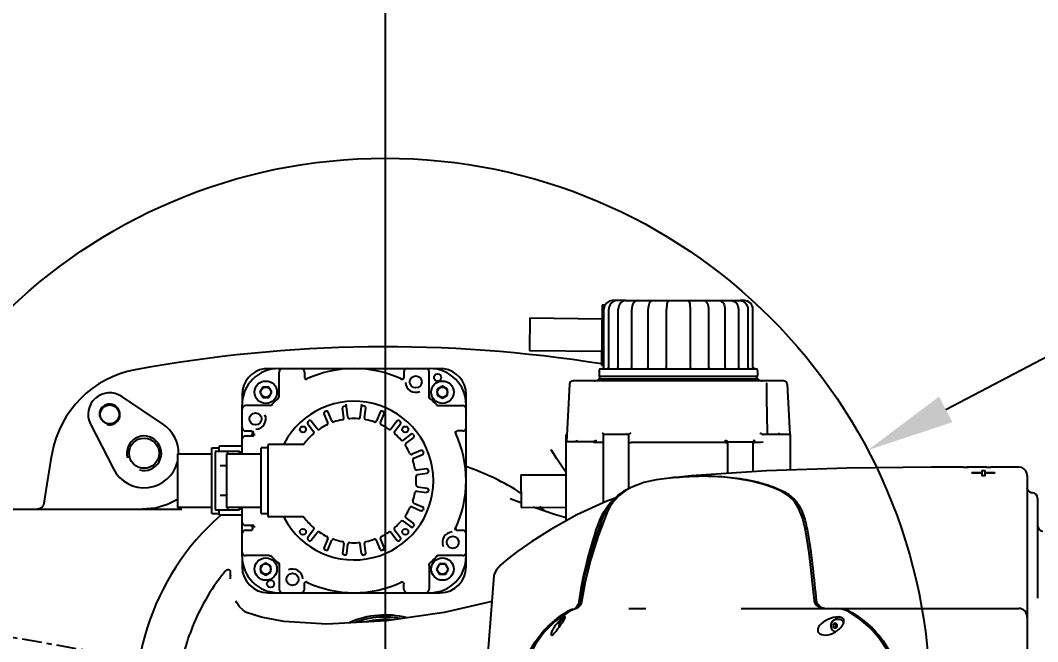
# Model space of a CAD drawing. Header units: millimetres. Extents: x 5828 to 7155, y 123 to 421.
# Drawn here: x 6889.45 to 6909.12, y 204.51 to 216.52 of the extents above; entities that cross this region are included whole.
import ezdxf
from ezdxf import colors
from ezdxf.entities.mleader import LeaderData, LeaderLine
from ezdxf.math import Vec2, Vec3

# ---------------------------------------------------------------- set-up
doc = ezdxf.new("R2010")
doc.units = ezdxf.units.MM
doc.linetypes.add('CENTER', pattern=[0.6, 0.375, -0.075, 0.075, -0.075])
for name, color, linetype in [('中心线', 7, 'Continuous'), ('外形图', 7, 'Continuous'), ('多重引线', 7, 'Continuous'), ('尺寸标注', 7, 'Continuous'), ('运动范围', 7, 'Continuous')]:
    doc.layers.add(name, color=color, linetype=linetype)
doc.styles.add('微软雅黑', font='msyh.ttc', dxfattribs={"height": 2})
doc.dimstyles.new('尺寸标注_1_30比例', dxfattribs={"dimtxt": 2.1, "dimasz": 1.7, "dimexe": 0.5, "dimexo": 0.4, "dimgap": 0.5, "dimtad": 1, "dimdec": 1, "dimlfac": 30, "dimdsep": 46, "dimtxsty": '微软雅黑', "dimcen": 0.09, "dimadec": 0, "dimazin": 0, "dimtp": 0.01, "dimtm": 0.01, "dimtfac": 1, "dimtdec": 1, "dimtofl": 0, "dimtmove": 0, "dimatfit": 3, "dimfxl": 1, "dimtolj": 1, "dimarcsym": 0})

# ---------------------------------------------------------------- blocks, each defined once
blk = doc.blocks.new('*D1105')
at = {"layer": 'Defpoints', "color": 0}
for p in [(6882.138, 236.812), (6827.413, 215.53), (6896.579, 203.334), (6896.579, 203.334), (6955.912, 203.334)]:
    blk.add_point(p, dxfattribs=at)
at = {"layer": '尺寸标注', "color": 0, "lineweight": -2}
blk.add_arc((6896.579, 203.334), 36.459, 2.6718, 167.3282, dxfattribs=at)
at = {"layer": '尺寸标注', "color": 0}
for points in [[(6860.73, 211.388), (6861.285, 211.277), (6860.673, 209.666)], [(6932.716, 205.027), (6933.282, 205.041), (6933.038, 203.334)]]:
    blk.add_solid(points, dxfattribs=at)
at = {"layer": '尺寸标注', "color": 0, "insert": (6904.297, 240.594), "char_height": 2, "attachment_point": 5, "rotation": 348.2969, "style": '微软雅黑'}
blk.add_mtext('\\A1;{\\H1.05x;+\\A1;170%%d}', dxfattribs=at)

msp = doc.modelspace()

# ---------------------------------------------------------------- linework, layer by layer
at = {"linetype": 'CENTER'}
msp.add_line((6896.507, 203.322), (6827.3407, 215.5179), dxfattribs=at)
msp.add_circle((6896.507, 203.322), 10.5366)
at = {"layer": '中心线', "linetype": 'CENTER', "ltscale": 50}
msp.add_line((6896.507, 203.322), (6896.507, 249.9507), dxfattribs=at)
at = {"layer": '外形图', "linetype": 'Continuous'}
for p, q in [((6900.7024, 211.0228), (6900.6886, 209.8563)), ((6900.7024, 211.0228), (6900.7571, 211.0222)), ((6900.9794, 211.1053), (6900.9003, 211.1053)), ((6901.15, 211.1053), (6900.9849, 211.1053)), ((6901.1505, 211.1053), (6903.3625, 211.1053)), ((6903.4515, 211.1053), (6903.368, 211.1053)), ((6899.2993, 210.7695), (6899.2919, 210.1429)), ((6899.2993, 210.7695), (6900.6992, 210.7529)), ((6900.7347, 209.822), (6900.7347, 210.9387)), ((6900.8284, 209.822), (6900.8284, 210.9387)), ((6901.0114, 209.822), (6901.0114, 210.9387)), ((6901.2714, 209.822), (6901.2714, 210.9387)), ((6901.5905, 209.822), (6901.5905, 210.9387)), ((6901.9472, 209.822), (6901.9472, 210.9387)), ((6902.4002, 210.9387), (6902.4002, 209.822)), ((6902.7569, 210.9387), (6902.7569, 209.822)), ((6903.0761, 210.9387), (6903.0761, 209.822)), ((6903.336, 210.9387), (6903.336, 209.822)), ((6903.5191, 210.9387), (6903.5191, 209.822)), ((6903.6167, 209.822), (6903.6167, 210.9387)), ((6899.2919, 210.1429), (6900.6918, 210.1262)), ((6894.3815, 209.7869), (6894.1627, 209.7869)), ((6894.4356, 209.7922), (6897.3689, 209.7922)), ((6897.6417, 209.7869), (6897.4229, 209.7869)), ((6900.6737, 209.7887), (6903.6737, 209.7887)), ((6900.6886, 209.8563), (6900.7347, 209.8557)), ((6894.4522, 209.264), (6894.4522, 209.7255)), ((6894.9422, 209.7255), (6894.9422, 209.6201)), ((6894.9896, 209.588), (6894.9896, 209.5906)), ((6896.8622, 209.7255), (6896.8622, 209.612)), ((6897.3522, 209.2539), (6897.3522, 209.7255)), ((6900.6404, 209.7553), (6900.6404, 209.6553)), ((6903.6998, 209.5887), (6900.6476, 209.5887)), ((6900.657, 209.5887), (6900.657, 209.6387)), ((6903.6904, 209.6387), (6900.657, 209.6387)), ((6903.6904, 209.5887), (6903.6904, 209.6387)), ((6903.707, 209.7553), (6903.707, 209.6553)), ((6894.1356, 209.4344), (6894.0779, 209.3344)), ((6894.2511, 209.4344), (6894.1356, 209.4344)), ((6894.3089, 209.3344), (6894.2511, 209.4344)), ((6897.6111, 209.4498), (6897.5111, 209.3921)), ((6897.5111, 209.3921), (6897.5111, 209.2766)), ((6897.7111, 209.3921), (6897.6111, 209.4498)), ((6897.7111, 209.2766), (6897.7111, 209.3921)), ((6900.0661, 209.4921), (6900.0077, 208.3786)), ((6904.2147, 209.5553), (6900.1327, 209.5553)), ((6903.8819, 209.5183), (6903.8818, 209.5188)), ((6903.8818, 209.5188), (6903.8818, 209.5185)), ((6903.882, 209.5168), (6903.8819, 209.5183)), ((6903.8836, 209.4907), (6903.8834, 209.4984)), ((6904.2813, 209.4921), (6904.3324, 208.5182)), ((6892.2126, 208.7084), (6891.4064, 209.251)), ((6893.7356, 209.2922), (6893.7356, 209.0922)), ((6894.0779, 209.3344), (6894.1356, 209.2344)), ((6894.1356, 209.2344), (6894.2511, 209.2344)), ((6894.2511, 209.2344), (6894.3089, 209.3344)), ((6894.4308, 209.2127), (6894.4308, 209.2159)), ((6897.5111, 209.2766), (6897.6111, 209.2189)), ((6897.6111, 209.2189), (6897.7111, 209.2766)), ((6898.0689, 209.0922), (6898.0689, 209.2922)), ((6893.7356, 208.1422), (6893.7356, 209.0922)), ((6894.2738, 209.0755), (6893.8022, 209.0755)), ((6895.7002, 208.8406), (6895.676, 209.0246)), ((6895.7047, 209.062), (6895.7543, 209.0686)), ((6895.7829, 208.8515), (6895.7499, 209.1016)), ((6896.0216, 208.8515), (6896.0545, 209.1016)), ((6896.0998, 209.062), (6896.0502, 209.0686)), ((6896.1042, 208.8406), (6896.1284, 209.0246)), ((6897.4894, 209.0969), (6897.4926, 209.0969)), ((6897.5407, 209.0755), (6898.0022, 209.0755)), ((6898.0689, 206.1589), (6898.0689, 209.0922)), ((6895.0129, 208.7708), (6895.0261, 208.781)), ((6895.3926, 208.7469), (6895.3216, 208.9184)), ((6895.3396, 208.962), (6895.355, 208.9683)), ((6895.4696, 208.7788), (6895.3986, 208.9503)), ((6896.4059, 208.9503), (6896.3348, 208.7788)), ((6896.4118, 208.7469), (6896.4829, 208.9184)), ((6896.4494, 208.9683), (6896.4648, 208.962)), ((6896.7783, 208.781), (6896.7915, 208.7708)), ((6890.8031, 208.7148), (6891.2475, 207.8505)), ((6893.8022, 208.5855), (6893.9157, 208.5855)), ((6895.0068, 208.7241), (6895.1198, 208.5768)), ((6895.1859, 208.6275), (6895.0729, 208.7748)), ((6896.7316, 208.7748), (6896.6186, 208.6275)), ((6896.6847, 208.5768), (6896.7977, 208.7241)), ((6898.0022, 208.5855), (6897.8968, 208.5855)), ((6893.8022, 208.4922), (6893.9594, 208.4922)), ((6893.9896, 208.5116), (6893.9251, 208.5119)), ((6897.0008, 208.521), (6896.8535, 208.408)), ((6896.9042, 208.3419), (6897.0515, 208.4549)), ((6897.0475, 208.5148), (6897.0577, 208.5016)), ((6897.8673, 208.5382), (6897.8647, 208.5382)), ((6900.007, 206.849), (6900.007, 208.5187)), ((6900.0151, 208.5187), (6900.007, 208.5187)), ((6900.2098, 208.3859), (6900.2104, 208.3965)), ((6900.2104, 208.3965), (6900.2112, 208.4102)), ((6900.5833, 208.3653), (6900.5865, 208.4102)), ((6900.7237, 207.2002), (6900.7237, 208.5187)), ((6901.2177, 208.5187), (6900.7237, 208.5187)), ((6901.1772, 208.5243), (6901.1712, 208.5204)), ((6901.1791, 208.5269), (6901.1772, 208.5243)), ((6901.1791, 208.5269), (6901.179, 208.5268)), ((6901.2137, 207.4721), (6901.2137, 208.5187)), ((6903.0863, 208.3653), (6903.0863, 208.4102)), ((6903.6451, 208.3653), (6903.6451, 208.4102)), ((6904.3404, 208.5187), (6903.8153, 208.5187)), ((6903.9006, 208.5392), (6903.8999, 208.5493)), ((6904.3404, 207.83), (6904.3404, 208.5187)), ((6893.1522, 206.9922), (6893.1522, 208.2589)), ((6893.1522, 208.2589), (6893.2856, 208.2589)), ((6893.2356, 208.1922), (6893.6689, 208.1922)), ((6893.2856, 208.2755), (6893.2856, 208.1922)), ((6893.7356, 208.2922), (6893.3022, 208.2922)), ((6894.1022, 206.9922), (6894.1022, 208.2589)), ((6894.2356, 208.2589), (6894.1022, 208.2589)), ((6894.2356, 208.3089), (6894.2356, 206.9422)), ((6894.9106, 208.3255), (6894.2522, 208.3255)), ((6897.1951, 208.2062), (6897.0236, 208.1351)), ((6899.7148, 208.2162), (6899.7136, 208.2181)), ((6900.5224, 208.3787), (6900.007, 208.3787)), ((6900.5344, 208.3671), (6900.5833, 208.3653)), ((6900.7023, 208.3653), (6900.5833, 208.3653)), ((6903.0863, 208.3653), (6901.2611, 208.3653)), ((6903.1297, 208.3787), (6903.6237, 208.3787)), ((6903.1337, 207.7646), (6903.1337, 208.3787)), ((6903.6237, 207.7977), (6903.6237, 208.3787)), ((6903.6263, 208.3664), (6903.6336, 208.3658)), ((6903.6336, 208.3658), (6903.6451, 208.3653)), ((6903.7641, 208.3653), (6903.6451, 208.3653)), ((6903.8131, 208.3671), (6903.7641, 208.3653)), ((6892.4856, 208.1422), (6892.4856, 207.1089)), ((6892.4856, 208.1422), (6893.1522, 208.1422)), ((6893.2189, 207.0755), (6893.2189, 208.1755)), ((6893.4356, 208.1422), (6893.4356, 207.1089)), ((6893.4356, 208.1422), (6894.1022, 208.1422)), ((6893.4522, 208.1755), (6893.4522, 208.1422)), ((6893.6856, 208.1422), (6893.6856, 208.1755)), ((6893.7356, 208.1755), (6893.6856, 208.1755)), ((6897.0555, 208.0581), (6897.227, 208.1292)), ((6897.2387, 208.1881), (6897.245, 208.1727)), ((6893.4356, 207.9089), (6893.3111, 207.9089)), ((6897.3013, 207.8517), (6897.1173, 207.8275)), ((6897.3387, 207.823), (6897.3409, 207.8065)), ((6907.6822, 207.8876), (6907.6822, 207.8787)), ((6907.7407, 207.8789), (6907.6822, 207.8787)), ((6907.7563, 207.8858), (6907.7563, 207.8789)), ((6907.8493, 207.8863), (6907.8461, 207.8861)), ((6908.1306, 207.8884), (6907.934, 207.8881)), ((6908.0409, 207.8229), (6908.1072, 207.823)), ((6908.0409, 207.8229), (6908.0409, 207.7175)), ((6908.1072, 207.7176), (6908.1072, 207.823)), ((6908.1306, 207.8884), (6908.1306, 207.88)), ((6908.2202, 207.88), (6908.1306, 207.88)), ((6908.757, 207.8886), (6908.2202, 207.8885)), ((6908.2202, 207.88), (6908.2202, 207.8884)), ((6897.1282, 207.7449), (6897.3122, 207.7691)), ((6899.1271, 207.7359), (6900.007, 207.7405)), ((6899.1271, 207.7359), (6899.1304, 207.1092)), ((6901.7477, 207.6422), (6901.5043, 207.5918)), ((6902.1054, 207.6834), (6901.7471, 207.6421)), ((6901.7471, 207.6421), (6901.7477, 207.6422)), ((6902.1054, 207.6834), (6902.1049, 207.6834)), ((6902.2349, 207.6954), (6902.105, 207.6834)), ((6907.8499, 207.7844), (6908.0409, 207.7847)), ((6907.8499, 207.7844), (6907.8499, 207.7698)), ((6908.0409, 207.77), (6907.8499, 207.7698)), ((6908.1072, 207.7214), (6908.0409, 207.7214)), ((6908.1072, 207.7176), (6908.0409, 207.7175)), ((6908.1072, 207.7848), (6908.2982, 207.7849)), ((6908.2982, 207.7703), (6908.1072, 207.7701)), ((6908.2982, 207.7703), (6908.2982, 207.7849)), ((6908.9237, 207.7219), (6908.9237, 200.5156)), ((6897.1173, 207.4235), (6897.3013, 207.3993)), ((6897.1282, 207.5062), (6897.3122, 207.4819)), ((6897.3409, 207.4445), (6897.3387, 207.428)), ((6901.1475, 207.4279), (6901.0287, 207.3372)), ((6901.1476, 207.4279), (6901.1475, 207.4278)), ((6893.3111, 207.3422), (6893.4356, 207.3422)), ((6899.13, 207.1941), (6898.9229, 207.2766)), ((6898.9229, 207.2766), (6898.9234, 207.2764)), ((6909.1237, 207.2886), (6909.1237, 205.3517)), ((6888.6737, 207.072), (6892.5693, 207.072)), ((6893.1522, 207.1089), (6892.4856, 207.1089)), ((6893.2356, 207.0589), (6893.6689, 207.0589)), ((6893.2856, 207.0589), (6893.2856, 206.9755)), ((6894.1022, 207.1089), (6893.4356, 207.1089)), ((6893.4522, 207.1089), (6893.4522, 207.0755)), ((6893.6856, 207.0755), (6893.6856, 207.1089)), ((6893.7356, 207.0755), (6893.6856, 207.0755)), ((6893.7356, 206.1589), (6893.7356, 207.1089)), ((6897.0236, 207.1159), (6897.1951, 207.0449)), ((6897.0555, 207.1929), (6897.227, 207.1219)), ((6897.245, 207.0783), (6897.2387, 207.0629)), ((6899.1304, 207.1092), (6900.007, 207.1139)), ((6893.1522, 206.9922), (6893.2856, 206.9922)), ((6893.7356, 206.9589), (6893.3022, 206.9589)), ((6894.1022, 206.9922), (6894.2356, 206.9922)), ((6894.9106, 206.9255), (6894.2522, 206.9255)), ((6896.8535, 206.8431), (6897.0008, 206.7301)), ((6896.9042, 206.9092), (6897.0515, 206.7962)), ((6893.9594, 206.7589), (6893.8022, 206.7589)), ((6893.8022, 206.6655), (6893.9076, 206.6655)), ((6893.9251, 206.7392), (6893.9896, 206.7394)), ((6893.9371, 206.7129), (6893.9397, 206.7129)), ((6895.1198, 206.6742), (6895.0068, 206.527)), ((6895.0729, 206.4762), (6895.1859, 206.6235)), ((6896.6186, 206.6235), (6896.7316, 206.4762)), ((6896.6847, 206.6742), (6896.7977, 206.527)), ((6897.0577, 206.7494), (6897.0475, 206.7362)), ((6897.8887, 206.6655), (6898.0022, 206.6655)), ((6895.0261, 206.4701), (6895.0129, 206.4802)), ((6895.3926, 206.5041), (6895.3216, 206.3326)), ((6895.3986, 206.3007), (6895.4696, 206.4722)), ((6896.4059, 206.3007), (6896.3348, 206.4722)), ((6896.4829, 206.3326), (6896.4118, 206.5041)), ((6896.7915, 206.4802), (6896.7783, 206.4701)), ((6895.355, 206.2827), (6895.3396, 206.2891)), ((6895.7002, 206.4104), (6895.676, 206.2264)), ((6895.7586, 206.2155), (6895.7829, 206.3996)), ((6896.0458, 206.2155), (6896.0216, 206.3996)), ((6896.1284, 206.2264), (6896.1042, 206.4104)), ((6896.4648, 206.2891), (6896.4494, 206.2827)), ((6893.7356, 206.1589), (6893.7356, 205.9589)), ((6894.2638, 206.1755), (6893.8022, 206.1755)), ((6894.1934, 206.0322), (6894.0934, 205.9744)), ((6894.2934, 205.9744), (6894.1934, 206.0322)), ((6894.315, 206.1541), (6894.3118, 206.1541)), ((6895.7212, 206.1868), (6895.7047, 206.189)), ((6896.0998, 206.189), (6896.0832, 206.1868)), ((6897.3736, 206.0383), (6897.3736, 206.0351)), ((6898.0022, 206.1755), (6897.5306, 206.1755)), ((6898.0689, 205.9589), (6898.0689, 206.1589)), ((6894.0934, 205.9744), (6894.0934, 205.8589)), ((6894.0934, 205.8589), (6894.1934, 205.8012)), ((6894.1934, 205.8012), (6894.2934, 205.8589)), ((6894.2934, 205.8589), (6894.2934, 205.9744)), ((6894.4522, 205.9971), (6894.4522, 205.5255)), ((6897.3522, 205.9871), (6897.3522, 205.5255)), ((6897.5533, 206.0167), (6897.4956, 205.9167)), ((6897.4956, 205.9167), (6897.5533, 205.8167)), ((6897.6688, 206.0167), (6897.5533, 206.0167)), ((6897.7265, 205.9167), (6897.6688, 206.0167)), ((6897.6688, 205.8167), (6897.7265, 205.9167)), ((6894.9422, 205.5255), (6894.9422, 205.639)), ((6896.8149, 205.6604), (6896.8149, 205.663)), ((6896.8622, 205.5255), (6896.8622, 205.6309)), ((6897.5533, 205.8167), (6897.6688, 205.8167)), ((6894.2356, 205.4589), (6894.4356, 205.4589)), ((6894.4356, 205.4589), (6897.3689, 205.4589)), ((6897.3689, 205.4589), (6897.5689, 205.4589)), ((6900.2499, 205.2797), (6900.2475, 205.2658)), ((6900.2681, 205.2764), (6900.2687, 205.2804)), ((6893.8361, 205.0718), (6893.7582, 205.1187)), ((6893.7879, 205.0913), (6893.7884, 205.0911)), ((6900.0855, 205.1083), (6900.0592, 205.094)), ((6901.216, 205.1553), (6901.5461, 205.1553)), ((6903.3867, 205.1553), (6905.2258, 205.1553)), ((6905.2258, 205.1553), (6908.757, 205.1553)), ((6905.3106, 205.1483), (6905.2258, 205.1553)), ((6905.3998, 205.1246), (6905.3106, 205.1483)), ((6905.4649, 205.0941), (6905.3998, 205.1246)), ((6899.9649, 204.9387), (6899.9577, 204.9387)), ((6905.2072, 204.8797), (6905.1689, 204.8509)), ((6905.1689, 204.8509), (6905.1689, 204.7931)), ((6905.1689, 204.8509), (6905.2246, 204.8509)), ((6905.2455, 204.8509), (6905.2072, 204.8797)), ((6905.2929, 204.9387), (6905.2179, 204.9387)), ((6905.235, 204.8587), (6905.2246, 204.8509)), ((6905.2246, 204.8509), (6905.2246, 204.7931)), ((6905.2455, 204.7931), (6905.2455, 204.8509)), ((6905.1689, 204.7931), (6905.2072, 204.7642)), ((6905.1689, 204.7931), (6905.2246, 204.7931)), ((6905.2072, 204.7642), (6905.2455, 204.7931)), ((6905.2246, 204.7931), (6905.235, 204.7852))]:
    msp.add_line(p, q, dxfattribs=at)
for points in [[(6903.8834, 209.4984), (6903.8826, 209.5098), (6903.882, 209.5168)], [(6903.8999, 208.5493), (6903.8926, 208.8864), (6903.887, 209.2132), (6903.8836, 209.4907)], [(6903.9212, 208.5204), (6903.9104, 208.5253), (6903.9031, 208.5325), (6903.9006, 208.5392)], [(6900.007, 207.7806), (6899.9405, 207.8733), (6899.8219, 208.0499), (6899.7136, 208.2181)], [(6907.6822, 207.8877), (6907.0708, 207.8853), (6905.4308, 207.8656), (6903.8798, 207.815), (6902.4187, 207.7163), (6902.1397, 207.689)], [(6908.9237, 207.722), (6908.9162, 207.7715), (6908.8936, 207.8174), (6908.8584, 207.8543), (6908.8148, 207.8783), (6908.7688, 207.8882), (6908.757, 207.8886)], [(6904.805, 205.3077), (6904.7696, 205.641), (6904.735, 205.9511), (6904.701, 206.2279), (6904.6652, 206.477), (6904.6242, 206.7021), (6904.5731, 206.9049), (6904.5056, 207.081), (6904.4176, 207.2219), (6904.3061, 207.3305), (6904.1727, 207.4151), (6904.0115, 207.489), (6903.8105, 207.558), (6903.5807, 207.6162), (6903.3212, 207.6627), (6903.0204, 207.6961), (6902.6659, 207.711), (6902.2349, 207.6954)], [(6901.5043, 207.5918), (6901.2514, 207.4892), (6901.1475, 207.4278)], [(6909.0237, 207.3886), (6908.9992, 207.3917), (6908.9704, 207.4041), (6908.9459, 207.4259), (6908.9295, 207.4552), (6908.9237, 207.4886)], [(6892.4856, 207.2585), (6892.2951, 207.1631), (6892.0577, 207.0951), (6891.8106, 207.072)], [(6900.9506, 207.2857), (6900.7905, 207.2309), (6900.2094, 206.9637), (6899.7084, 206.6796), (6899.3428, 206.4465), (6899.072, 206.2608), (6898.8764, 206.1152), (6898.7396, 205.998), (6898.6554, 205.9031), (6898.6113, 205.8149), (6898.6052, 205.7837)], [(6900.9021, 207.2388), (6900.8317, 207.1582), (6900.7747, 207.0821), (6900.7282, 207.0108)], [(6901.0287, 207.3372), (6900.9299, 207.236), (6900.8485, 207.1222), (6900.7948, 207.0141)], [(6901.0441, 207.3677), (6900.9839, 207.3178), (6900.9021, 207.2388)], [(6909.1237, 207.2886), (6909.1165, 207.3259), (6909.0948, 207.359), (6909.0622, 207.381), (6909.0237, 207.3886)], [(6889.8992, 207.1871), (6889.8986, 207.1838), (6889.898, 207.1804), (6889.8973, 207.1769), (6889.8965, 207.1734), (6889.8956, 207.1697), (6889.8945, 207.1657), (6889.8932, 207.1615), (6889.8917, 207.1571), (6889.8899, 207.1526), (6889.8879, 207.1479), (6889.8857, 207.1432), (6889.8832, 207.1384), (6889.8803, 207.1335), (6889.8771, 207.1284), (6889.8734, 207.1233), (6889.8693, 207.118), (6889.8645, 207.1127), (6889.859, 207.1072), (6889.8527, 207.1017), (6889.8453, 207.0961), (6889.8358, 207.09), (6889.8249, 207.0844), (6889.8149, 207.0803), (6889.8057, 207.0773), (6889.7971, 207.0751), (6889.7893, 207.0736), (6889.7824, 207.0727), (6889.7764, 207.0722), (6889.7718, 207.072)], [(6900.007, 206.9065), (6899.7751, 206.9694), (6899.3637, 207.1105)], [(6900.7282, 207.0108), (6900.6888, 206.9419), (6900.651, 206.8639), (6900.615, 206.7726), (6900.5802, 206.6727), (6900.5439, 206.5608), (6900.5063, 206.438), (6900.4669, 206.3015), (6900.4253, 206.148), (6900.3814, 205.9736), (6900.3355, 205.772), (6900.2889, 205.534), (6900.2499, 205.2797)], [(6900.7948, 207.0141), (6900.6254, 206.5594), (6900.4809, 206.106), (6900.3696, 205.6716), (6900.2981, 205.2757)], [(6898.6056, 205.7853), (6898.4765, 204.1347), (6898.4716, 202.6461)], [(6893.7582, 205.1187), (6893.6822, 205.1852), (6893.6307, 205.2611), (6893.6174, 205.296)], [(6898.5666, 205.287), (6897.6447, 205.0736), (6896.5271, 204.913), (6895.3733, 204.8539), (6894.5445, 204.9018), (6894.1013, 204.9832), (6893.8176, 205.078), (6893.7884, 205.0911)], [(6900.2982, 205.2757), (6900.2943, 205.2569), (6900.2791, 205.2214), (6900.2561, 205.1911), (6900.2269, 205.1665), (6900.1924, 205.1478), (6900.166, 205.1387)], [(6900.2475, 205.2658), (6900.2317, 205.223), (6900.2082, 205.19), (6900.1925, 205.1752)], [(6905.0067, 205.1553), (6904.9728, 205.1577), (6904.9315, 205.1673), (6904.896, 205.1826), (6904.8656, 205.2026), (6904.8401, 205.2275), (6904.8202, 205.2574), (6904.8079, 205.2907), (6904.805, 205.3077)], [(6900.0592, 205.094), (6899.7839, 204.9004), (6899.5696, 204.6887), (6899.4077, 204.4648), (6899.2856, 204.2239), (6899.1971, 203.9579), (6899.1414, 203.657), (6899.1222, 203.322)], [(6900.166, 205.1387), (6900.13, 205.1273), (6900.0855, 205.1083)], [(6906.4408, 203.322), (6906.4265, 203.6062), (6906.3801, 203.8861), (6906.302, 204.1438), (6906.194, 204.3767), (6906.0547, 204.5894), (6905.8858, 204.7798), (6905.6855, 204.9503), (6905.4649, 205.0941)]]:
    msp.add_lwpolyline(points, dxfattribs=at)
for centre, radius in [((6897.0945, 209.5336), 0.1167), ((6897.5175, 209.6202), 0.07), ((6894.1934, 209.3344), 0.2167), ((6894.1934, 209.3344), 0.1), ((6897.6111, 209.3344), 0.2167), ((6897.6111, 209.3344), 0.1), ((6891.1737, 208.9053), 0.1833), ((6893.9941, 208.8178), 0.1167), ((6894.9123, 208.6155), 0.0583), ((6896.8922, 208.6155), 0.0583), ((6891.8404, 208.1553), 0.2917), ((6894.9123, 206.6356), 0.0583), ((6896.8922, 206.6356), 0.0583), ((6897.8103, 206.4332), 0.1167), ((6894.1934, 205.9167), 0.2167), ((6897.6111, 205.9167), 0.2167), ((6894.1934, 205.9167), 0.1), ((6894.7099, 205.7174), 0.1167), ((6897.6111, 205.9167), 0.1), ((6894.287, 205.6308), 0.07)]:
    msp.add_circle(centre, radius, dxfattribs=at)
for centre, radius, start, end in [((6901.2102, 210.9387), 0.1988, 179.36074, 179.99983), ((6903.1373, 210.9387), 0.1988, 0.00017, 0.63926), ((6896.507, 183.5448), 26.6667, 80.97577, 100.46271), ((6892.0277, 207.8013), 2, 100.46271, 169.53729), ((6894.4356, 209.0922), 0.7, 90, 180), ((6894.2356, 209.2922), 0.5, 98.37604, 180), ((6894.5189, 209.7255), 0.0667, 90, 180), ((6894.8756, 209.7255), 0.0667, 0, 90), ((6895.9022, 207.6255), 2.1667, 65.0887, 114.91128), ((6896.9289, 209.7255), 0.0667, 90, 180), ((6897.2856, 209.7255), 0.0667, 0, 90), ((6897.3689, 209.0922), 0.7, 0, 90), ((6897.5689, 209.2922), 0.5, 0, 81.62396), ((6900.6737, 209.7553), 0.0333, 90, 180), ((6900.7014, 209.822), 0.0333, 270, 0), ((6900.795, 209.822), 0.0333, 270, 0), ((6900.9781, 209.822), 0.0333, 270, 0), ((6901.238, 209.822), 0.0333, 270, 0), ((6901.5572, 209.822), 0.0333, 270, 0), ((6901.9139, 209.822), 0.0333, 270, 0), ((6902.4336, 209.822), 0.0333, 180, 270), ((6902.7902, 209.822), 0.0333, 180, 270), ((6903.1094, 209.822), 0.0333, 180, 270), ((6903.3694, 209.822), 0.0333, 180, 270), ((6903.5524, 209.822), 0.0333, 180, 270), ((6903.6498, 209.8214), 0.0328, 258.70649, 269.95449), ((6903.6737, 209.7553), 0.0333, 0, 90), ((6894.9756, 209.6208), 0.0333, 248.9968, 294.90207), ((6894.4458, 209.5944), 2.369, 359.6498, 359.90792), ((6896.8289, 209.6208), 0.0333, 245.10458, 335.92955), ((6900.5447, 209.722), 0.1667, 270, 301.78833), ((6900.7203, 209.4387), 0.1667, 115.84193, 121.78833), ((6900.657, 209.6553), 0.0167, 180, 270), ((6903.6904, 209.6553), 0.0167, 270, 0), ((6903.6271, 209.4387), 0.1667, 58.21167, 64.15807), ((6903.8027, 209.722), 0.1667, 238.21167, 270), ((6897.0945, 209.5336), 0.2, 182.73613, 293.26387), ((6900.1327, 209.4887), 0.0667, 90, 177), ((6904.2148, 209.4887), 0.0667, 3, 90), ((6891.1737, 208.9053), 0.4167, 56.05996, 207.20712), ((6895.9022, 207.6255), 2.1667, 132.77427, 137.22575), ((6894.3856, 209.2649), 0.0667, 312.74283, 328.51503), ((6894.3794, 209.2642), 0.0727, 314.93868, 325.33168), ((6894.3788, 209.2646), 0.0735, 325.33625, 334.86496), ((6897.4189, 209.2649), 0.0667, 195.75845, 227.24466), ((6895.9022, 207.6255), 2.1667, 42.77427, 47.22575), ((6891.1737, 208.9053), 0.2, 255, 195), ((6893.8022, 209.0089), 0.0667, 90, 180), ((6894.2629, 209.1422), 0.0667, 285.75851, 317.24466), ((6895.9022, 207.6255), 1.5333, 207.91007, 152.08993), ((6895.7091, 209.029), 0.0333, 97.5, 187.5), ((6896.0954, 209.029), 0.0333, 352.5, 82.5), ((6897.5409, 209.1483), 0.0727, 224.93868, 235.33168), ((6897.5416, 209.1422), 0.0667, 222.74283, 238.51503), ((6897.5413, 209.1489), 0.0735, 235.33625, 244.86496), ((6898.0022, 209.0089), 0.0667, 0, 90), ((6893.9941, 208.8178), 0.2, 272.73613, 23.26387), ((6895.0464, 208.7545), 0.0333, 37.5, 127.5), ((6895.3524, 208.9312), 0.0333, 112.5, 202.5), ((6895.3678, 208.9375), 0.0333, 22.5, 112.5), ((6895.5004, 208.7916), 0.0333, 202.5, 289.01365), ((6895.9022, 207.6255), 1.2, 100.98635, 109.01365), ((6895.6672, 208.8363), 0.0333, 280.98635, 7.5), ((6895.8159, 208.8558), 0.0333, 187.5, 274.01365), ((6895.9022, 207.6255), 1.2, 85.98635, 94.01365), ((6895.9886, 208.8558), 0.0333, 265.98635, 352.5), ((6896.1373, 208.8363), 0.0333, 172.5, 259.01365), ((6895.9022, 207.6255), 1.2, 70.98635, 79.01365), ((6896.304, 208.7916), 0.0333, 250.98635, 337.5), ((6896.4367, 208.9375), 0.0333, 67.5, 157.5), ((6896.4521, 208.9312), 0.0333, 337.5, 67.5), ((6896.758, 208.7545), 0.0333, 52.5, 142.5), ((6891.8404, 208.1553), 0.6667, 358.67653, 56.05996), ((6893.8022, 208.6522), 0.0667, 180, 270), ((6893.9069, 208.5522), 0.0333, 335.10458, 64.56868), ((6895.0332, 208.7444), 0.0333, 127.5, 217.5), ((6895.2123, 208.6478), 0.0333, 217.5, 304.01365), ((6895.9022, 207.6255), 1.2, 115.98635, 124.01365), ((6895.3618, 208.7342), 0.0333, 295.98635, 22.5), ((6896.4426, 208.7342), 0.0333, 157.5, 244.01365), ((6895.9022, 207.6255), 1.2, 55.98635, 64.01365), ((6896.5921, 208.6478), 0.0333, 235.98635, 322.5), ((6896.7712, 208.7444), 0.0333, 322.5, 52.5), ((6898.0022, 208.6522), 0.0667, 270, 0), ((6891.8404, 208.1553), 0.3333, 255, 195), ((6893.8022, 208.4255), 0.0667, 90, 180), ((6893.8947, 208.5255), 0.0333, 270, 335.857), ((6895.9022, 207.6255), 2.1667, 155.0887, 155.85219), ((6893.9333, 206.1692), 2.369, 89.64979, 89.90792), ((6895.9022, 207.6255), 1.2, 130.98635, 143.51626), ((6895.0933, 208.5565), 0.0333, 310.98635, 37.5), ((6896.7111, 208.5565), 0.0333, 142.5, 229.01365), ((6895.9022, 207.6255), 1.2, 40.98635, 49.01365), ((6896.8332, 208.4344), 0.0333, 220.98635, 307.5), ((6897.0211, 208.4945), 0.0333, 37.5, 127.5), ((6897.0312, 208.4813), 0.0333, 307.5, 37.5), ((6897.8949, 208.5502), 0.0325, 186.99512, 201.82911), ((6897.8975, 208.5522), 0.0333, 158.94535, 204.90034), ((6895.9022, 207.6255), 2.1667, 335.0887, 24.91128), ((6901.1665, 208.5342), 0.0146, 329.70175, 333.8858), ((6903.8153, 208.5773), 0.0587, 257.07525, 270.03183), ((6904.1511, 208.5375), 0.0252, 183.09506, 186.97753), ((6893.2356, 208.1755), 0.0167, 90, 180), ((6893.3022, 208.2755), 0.0167, 90, 180), ((6893.4689, 208.1755), 0.0167, 90, 180), ((6893.6689, 208.1755), 0.0167, 0, 90), ((6894.2522, 208.3089), 0.0167, 90, 180), ((6894.5178, 208.3589), 0.0333, 290.59127, 332.08993), ((6894.9106, 208.3589), 0.0333, 270, 323.51626), ((6896.9245, 208.3154), 0.0333, 127.5, 214.01365), ((6895.9022, 207.6255), 1.2, 25.98635, 34.01365), ((6897.2079, 208.1754), 0.0333, 22.5, 112.5), ((6900.5224, 208.4371), 0.0584, 269.96947, 282.74655), ((6916.2842, 203.322), 26.6667, 169.53729, 171.66605), ((6897.0109, 208.1659), 0.0333, 205.98635, 292.5), ((6897.0683, 208.0273), 0.0333, 112.5, 199.01365), ((6895.9022, 207.6255), 1.2, 10.98635, 19.01365), ((6897.2142, 208.16), 0.0333, 292.5, 22.5), ((6891.8404, 208.1553), 0.6667, 207.20712, 345.73278), ((6897.113, 207.8606), 0.0333, 190.98635, 277.5), ((6897.3057, 207.8187), 0.0333, 7.5, 97.5), ((6897.3079, 207.8022), 0.0333, 277.5, 7.5), ((6896.507, 203.322), 4.8333, 57.07788, 71.17566), ((6907.9403, 205.7538), 2.1345, 94.93487, 95.36581), ((6907.8533, 205.7144), 2.1737, 90.10775, 92.55804), ((6907.939, 205.7695), 2.1187, 92.51481, 94.93711), ((6907.853, 205.7211), 2.1669, 88.7127, 90.10096), ((6907.9378, 205.7976), 2.0905, 90.96228, 92.42671), ((6907.9374, 205.8183), 2.0698, 90.09326, 90.96116), ((6897.1325, 207.7119), 0.0333, 97.5, 184.01365), ((6895.9022, 207.6255), 1.2, 355.98635, 4.01365), ((6902.6412, 202.8577), 4.8573, 96.70656, 97.42028), ((6902.6412, 202.8572), 4.8578, 96.34053, 96.7063), ((6902.643, 202.8416), 4.8735, 95.92737, 96.3405), ((6897.113, 207.3905), 0.0333, 82.5, 169.01365), ((6897.1325, 207.5392), 0.0333, 175.98635, 262.5), ((6897.3057, 207.4324), 0.0333, 262.5, 352.5), ((6897.3079, 207.4489), 0.0333, 352.5, 82.5), ((6901.7063, 206.5166), 1.0784, 122.87487, 127.88991), ((6901.7195, 206.4968), 1.1022, 121.51618, 122.88991), ((6889.7819, 206.947), 0.2936, 59.83919, 62.15257), ((6897.0683, 207.2237), 0.0333, 160.98635, 247.5), ((6895.9022, 207.6255), 1.2, 340.98635, 349.01365), ((6893.2356, 207.0755), 0.0167, 180, 270), ((6893.4689, 207.0755), 0.0167, 180, 270), ((6893.6689, 207.0755), 0.0167, 270, 0), ((6895.9022, 207.6255), 1.2, 325.98635, 334.01365), ((6897.0109, 207.0851), 0.0333, 67.5, 154.01365), ((6897.2079, 207.0757), 0.0333, 247.5, 337.5), ((6897.2142, 207.0911), 0.0333, 337.5, 67.5), ((6896.507, 203.322), 4.8333, 50.04465, 51.78362), ((6901.4739, 206.6894), 0.7852, 154.37886, 158.81084), ((6896.507, 203.322), 4.8333, 131.33389, 255.78618), ((6893.3022, 206.9755), 0.0167, 179.99997, 270), ((6893.8022, 206.8255), 0.0667, 180, 270), ((6894.2522, 206.9422), 0.0167, 180, 270), ((6894.5178, 206.8922), 0.0333, 27.91007, 69.41271), ((6894.9106, 206.8922), 0.0333, 36.48374, 90), ((6895.9022, 207.6255), 1.2, 216.48374, 229.01365), ((6895.9022, 207.6255), 1.2, 310.98635, 319.01365), ((6896.8332, 206.8166), 0.0333, 52.5, 139.01365), ((6896.9245, 206.9356), 0.0333, 145.98635, 232.5), ((6893.8022, 206.5989), 0.0667, 90, 180), ((6893.8947, 206.7255), 0.0333, 24.13237, 90.00012), ((6895.9022, 207.6255), 2.1667, 204.1479, 204.91128), ((6893.9069, 206.6989), 0.0333, 338.94535, 24.90034), ((6895.0933, 206.6945), 0.0333, 322.5, 49.01365), ((6895.2123, 206.6032), 0.0333, 55.98635, 142.5), ((6895.9022, 207.6255), 1.2, 235.98635, 244.01365), ((6895.9022, 207.6255), 1.2, 295.98635, 304.01365), ((6896.5921, 206.6032), 0.0333, 37.5, 124.01365), ((6896.7111, 206.6945), 0.0333, 130.98635, 217.5), ((6897.0211, 206.7565), 0.0333, 232.5, 322.5), ((6897.0312, 206.7697), 0.0333, 322.5, 52.5), ((6897.8103, 206.4332), 0.2, 92.73613, 203.26387), ((6897.8711, 209.0819), 2.369, 269.64979, 269.90792), ((6897.8975, 206.6989), 0.0333, 155.08438, 257.32646), ((6898.0022, 206.5989), 0.0667, 0, 90), ((6909.2237, 206.7497), 0.1, 180, 270), ((6895.0332, 206.5067), 0.0333, 142.5, 232.5), ((6895.0464, 206.4965), 0.0333, 232.5, 322.5), ((6895.3618, 206.5169), 0.0333, 337.5, 64.01365), ((6895.5004, 206.4595), 0.0333, 70.98635, 157.5), ((6895.9022, 207.6255), 1.2, 250.98635, 259.01365), ((6895.6672, 206.4148), 0.0333, 352.5, 79.01365), ((6895.8159, 206.3952), 0.0333, 85.98635, 172.5), ((6895.9022, 207.6255), 1.2, 265.98635, 274.01365), ((6895.9886, 206.3952), 0.0333, 7.5, 94.01365), ((6896.1373, 206.4148), 0.0333, 100.98635, 187.5), ((6895.9022, 207.6255), 1.2, 280.98635, 289.01365), ((6896.304, 206.4595), 0.0333, 22.5, 109.01365), ((6896.4426, 206.5169), 0.0333, 115.98635, 202.5), ((6896.758, 206.4965), 0.0333, 217.5, 307.5), ((6896.7712, 206.5067), 0.0333, 307.5, 37.5), ((6893.8022, 206.2422), 0.0667, 180, 270), ((6895.3524, 206.3199), 0.0333, 157.5, 247.5), ((6895.3678, 206.3135), 0.0333, 247.5, 337.5), ((6895.7091, 206.2221), 0.0333, 172.5, 262.5), ((6896.0954, 206.2221), 0.0333, 277.5, 7.5), ((6896.4367, 206.3135), 0.0333, 202.5, 292.5), ((6896.4521, 206.3199), 0.0333, 292.5, 22.5), ((6898.0022, 206.2422), 0.0667, 270, 0), ((6894.4356, 206.1589), 0.7, 180, 270), ((6894.2629, 206.1089), 0.0667, 42.73404, 58.49992), ((6895.9022, 207.6255), 2.1667, 222.77559, 227.22575), ((6894.264, 206.1032), 0.0721, 44.91076, 46.81325), ((6894.3856, 205.9862), 0.0667, 15.75845, 47.24466), ((6895.7256, 206.2199), 0.0333, 262.5, 352.5), ((6896.0789, 206.2199), 0.0333, 187.5, 277.5), ((6897.4189, 205.9862), 0.0667, 132.74283, 148.51503), ((6897.3689, 206.1589), 0.7, 270, 0), ((6897.4245, 205.9873), 0.0721, 134.91071, 136.85236), ((6895.9022, 207.6255), 2.1667, 312.77427, 317.22494), ((6897.5416, 206.1089), 0.0667, 105.76159, 137.26595), ((6894.2356, 205.9589), 0.5, 180, 270), ((6894.7099, 205.7174), 0.2, 2.73613, 113.26387), ((6897.5689, 205.9589), 0.5, 270, 0), ((6896.507, 203.322), 4.0127, 142.13471, 160.59317), ((6894.0913, 205.6961), 0.5911, 169.45981, 177.10495), ((6894.9756, 205.6302), 0.0333, 65.10458, 155.94702), ((6897.3586, 205.6566), 2.369, 179.64979, 179.90792), ((6895.9022, 207.6255), 2.1667, 245.0887, 294.91128), ((6896.8289, 205.6302), 0.0333, 68.9973, 114.90275), ((6894.5189, 205.5255), 0.0667, 180, 270), ((6894.8756, 205.5255), 0.0667, 270, 0), ((6896.9289, 205.5255), 0.0667, 180, 270), ((6897.2856, 205.5255), 0.0667, 270, 0), ((6900.2378, 204.7376), 0.4135, 116.5956, 120.6658), ((6900.2449, 204.7235), 0.4292, 112.68255, 116.59246), ((6900.2532, 204.7029), 0.4514, 104.84048, 112.65074), ((6900.0865, 205.3309), 0.1983, 284.92006, 292.62576), ((6900.0887, 205.3265), 0.1934, 292.53709, 303.61619), ((6905.0394, 205.392), 0.2367, 260.02796, 270.00304), ((6904.2643, 202.9322), 2.4911, 60.94638, 61.77715), ((6908.7571, 204.9887), 0.1667, 359.99798, 90.00069), ((6896.507, 203.322), 1.7052, 75.88934, 113.97884), ((6896.507, 203.322), 1.6667, 78.7809, 110.00151), ((6896.507, 203.322), 1.6186, 84.90496, 103.55307), ((6900.0628, 204.8476), 0.1516, 139.63186, 143.49751), ((6899.3814, 205.2931), 0.6828, 328.41933, 328.64588), ((6900.038, 204.8757), 0.114, 118.37021, 120.4782), ((6905.323, 204.8476), 0.1516, 139.63186, 143.49751), ((6905.2929, 204.89), 0.0986, 92.25086, 100.30393), ((6905.2547, 204.8292), 0.1263, 23.31616, 28.12194), ((6900.0104, 204.8219), 0.146, 179.98296, 190.65837), ((6905.3236, 204.7968), 0.1524, 216.47184, 219.69963), ((6905.1119, 204.9782), 0.2795, 326.02172, 327.35196), ((6905.1337, 204.9644), 0.2537, 327.31813, 330.80898)]:
    msp.add_arc(centre, radius, start, end, dxfattribs=at)
for points, knots in [([(6900.9003, 211.1053), (6900.858, 211.1053), (6900.7698, 211.0695), (6900.7347, 210.9811), (6900.7347, 210.9387)], [0, 0, 0, 0, 0.4989966, 1, 1, 1, 1]), ([(6900.9849, 211.1053), (6900.9444, 211.1053), (6900.8592, 211.067), (6900.8284, 210.9806), (6900.8284, 210.9387)], [0, 0, 0, 0, 0.4910122, 1, 1, 1, 1]), ([(6901.1505, 211.1053), (6901.1136, 211.1053), (6901.0353, 211.0626), (6901.0119, 210.9815), (6901.0114, 210.9409)], [0, 0, 0, 0, 0.4755576, 1, 1, 1, 1]), ([(6901.3859, 211.1053), (6901.3694, 211.1053), (6901.3349, 211.0942), (6901.2843, 211.0381), (6901.2714, 210.9782), (6901.2714, 210.9387)], [0, 0, 0, 0, 0.2239827, 0.461672, 1, 1, 1, 1]), ([(6901.6749, 211.1053), (6901.6603, 211.1053), (6901.6304, 211.0909), (6901.6068, 211.0483), (6901.5934, 210.9967), (6901.5905, 210.9587), (6901.5905, 210.9387)], [0, 0, 0, 0, 0.2158561, 0.4397164, 0.703455, 1, 1, 1, 1]), ([(6901.9979, 211.1053), (6901.9835, 211.1053), (6901.9584, 211.0836), (6901.9532, 211.0412), (6901.9478, 210.9939), (6901.9472, 210.9581), (6901.9472, 210.9387)], [0, 0, 0, 0, 0.233404, 0.4247988, 0.6864079, 1, 1, 1, 1]), ([(6902.3495, 211.1053), (6902.364, 211.1053), (6902.389, 211.0836), (6902.3943, 211.0412), (6902.3996, 210.9939), (6902.4002, 210.9581), (6902.4002, 210.9387)], [0, 0, 0, 0, 0.233404, 0.4247988, 0.6864079, 1, 1, 1, 1]), ([(6902.6725, 211.1053), (6902.6871, 211.1053), (6902.717, 211.0909), (6902.7406, 211.0483), (6902.754, 210.9967), (6902.7569, 210.9587), (6902.7569, 210.9387)], [0, 0, 0, 0, 0.2158561, 0.4397164, 0.703455, 1, 1, 1, 1]), ([(6902.9616, 211.1053), (6902.978, 211.1053), (6903.0125, 211.0942), (6903.0632, 211.0381), (6903.0761, 210.9782), (6903.0761, 210.9387)], [0, 0, 0, 0, 0.2239827, 0.461672, 1, 1, 1, 1]), ([(6903.1969, 211.1053), (6903.2338, 211.1053), (6903.3122, 211.0626), (6903.3356, 210.9815), (6903.336, 210.9409)], [0, 0, 0, 0, 0.4755576, 1, 1, 1, 1]), ([(6903.3625, 211.1053), (6903.403, 211.1053), (6903.4883, 211.067), (6903.5191, 210.9806), (6903.5191, 210.9387)], [0, 0, 0, 0, 0.4910122, 1, 1, 1, 1]), ([(6903.6167, 210.9387), (6903.6167, 210.9811), (6903.5818, 211.0694), (6903.4937, 211.1053), (6903.4515, 211.1053)], [0, 0, 0, 0, 0.5015186, 1, 1, 1, 1]), ([(6896.8582, 209.5961), (6896.8539, 209.5881), (6896.8395, 209.5764), (6896.8216, 209.5772), (6896.8148, 209.5799)], [0, 0, 0, 0, 0.5534825, 1, 1, 1, 1]), ([(6897.3735, 209.2028), (6897.3639, 209.2125), (6897.3543, 209.2302), (6897.3522, 209.2489), (6897.3522, 209.2539)], [0, 0, 0, 0, 0.7285622, 1, 1, 1, 1]), ([(6894.3249, 209.0968), (6894.3152, 209.0872), (6894.2976, 209.0776), (6894.2789, 209.0755), (6894.2738, 209.0755)], [0, 0, 0, 0, 0.7285622, 1, 1, 1, 1]), ([(6893.9316, 208.5815), (6893.9396, 208.5772), (6893.9513, 208.5627), (6893.9506, 208.5449), (6893.9478, 208.5381)], [0, 0, 0, 0, 0.5540917, 1, 1, 1, 1]), ([(6900.195, 208.3787), (6900.2, 208.3787), (6900.2102, 208.3822), (6900.2133, 208.392), (6900.2135, 208.3963)], [0, 0, 0, 0, 0.5392918, 1, 1, 1, 1]), ([(6900.5865, 208.4102), (6900.5832, 208.407), (6900.5683, 208.3939), (6900.5503, 208.3835), (6900.5353, 208.3801)], [0, 0, 0, 0, 0.2295661, 1, 1, 1, 1]), ([(6900.7025, 208.5502), (6900.7079, 208.5448), (6900.7153, 208.5355), (6900.7237, 208.5248), (6900.7237, 208.5201)], [0, 0, 0, 0, 0.6242515, 1, 1, 1, 1]), ([(6901.1808, 208.5311), (6901.1806, 208.5305), (6901.1803, 208.5294), (6901.1799, 208.5283), (6901.1796, 208.5278)], [0, 0, 0, 0, 0.5044398, 1, 1, 1, 1]), ([(6901.2177, 208.5187), (6901.2189, 208.5187), (6901.2216, 208.5193), (6901.2242, 208.5203), (6901.2255, 208.5209)], [0, 0, 0, 0, 0.436843, 1, 1, 1, 1]), ([(6903.1237, 208.3802), (6903.1204, 208.3816), (6903.1065, 208.3898), (6903.0947, 208.401), (6903.0863, 208.4102)], [0, 0, 0, 0, 0.2259471, 1, 1, 1, 1]), ([(6903.6451, 208.4102), (6903.6396, 208.4048), (6903.6321, 208.3956), (6903.6237, 208.3847), (6903.6237, 208.3801)], [0, 0, 0, 0, 0.6251674, 1, 1, 1, 1]), ([(6903.751, 208.5502), (6903.7543, 208.547), (6903.7691, 208.5339), (6903.7872, 208.5236), (6903.8021, 208.5201)], [0, 0, 0, 0, 0.2301223, 1, 1, 1, 1]), ([(6904.1277, 208.5285), (6904.1273, 208.5294), (6904.1266, 208.5313), (6904.1262, 208.5334), (6904.1261, 208.5344)], [0, 0, 0, 0, 0.4960501, 1, 1, 1, 1]), ([(6900.7237, 208.3671), (6900.7237, 208.3652), (6900.7122, 208.3675), (6900.7076, 208.3655), (6900.7023, 208.3653)], [0, 0, 0, 0, 0.2633732, 1, 1, 1, 1]), ([(6901.2137, 208.3662), (6901.2137, 208.3648), (6901.222, 208.367), (6901.2297, 208.3646), (6901.2453, 208.3654), (6901.2557, 208.3652), (6901.2611, 208.3653)], [0, 0, 0, 0, 0.0871646, 0.3257221, 0.6570335, 1, 1, 1, 1]), ([(6903.0863, 208.3653), (6903.0908, 208.3653), (6903.106, 208.3652), (6903.1212, 208.365), (6903.1319, 208.3659)], [0, 0, 0, 0, 0.296277, 1, 1, 1, 1]), ([(6903.1297, 208.3787), (6903.1288, 208.3787), (6903.1267, 208.379), (6903.1248, 208.3798), (6903.1237, 208.3802)], [0, 0, 0, 0, 0.4421125, 1, 1, 1, 1]), ([(6908.1417, 207.88), (6908.1388, 207.8807), (6908.1349, 207.8816), (6908.131, 207.8839), (6908.1306, 207.885)], [0, 0, 0, 0, 0.7277094, 1, 1, 1, 1]), ([(6902.1397, 207.689), (6902.3023, 207.7059), (6902.6293, 207.7234), (6903.1206, 207.7025), (6903.5275, 207.6434), (6903.8486, 207.5636), (6904.0865, 207.4801), (6904.3229, 207.3651), (6904.5235, 207.1601), (6904.6258, 206.8752), (6904.7099, 206.4667), (6904.7738, 205.9404), (6904.8188, 205.5187), (6904.8409, 205.3075)], [0, 0, 0, 0, 0.1115992, 0.2231717, 0.3352016, 0.3916776, 0.4487707, 0.5072197, 0.5697683, 0.638741, 0.7103297, 0.8549743, 1, 1, 1, 1]), ([(6889.9032, 207.2143), (6889.9029, 207.2128), (6889.9121, 207.2122), (6889.9152, 207.2086), (6889.919, 207.2065)], [0, 0, 0, 0, 0.2582473, 1, 1, 1, 1]), ([(6900.7659, 207.0289), (6900.7826, 207.0637), (6900.8553, 207.1917), (6900.9586, 207.3011), (6901.0441, 207.3677)], [0, 0, 0, 0, 0.2627114, 1, 1, 1, 1]), ([(6900.2687, 205.2804), (6900.3084, 205.5738), (6900.4451, 206.1471), (6900.6368, 206.7021), (6900.7418, 206.9732)], [0, 0, 0, 0, 0.5045799, 1, 1, 1, 1]), ([(6897.8729, 206.6695), (6897.8648, 206.6739), (6897.8531, 206.6883), (6897.8539, 206.7061), (6897.8566, 206.7129)], [0, 0, 0, 0, 0.5534831, 1, 1, 1, 1]), ([(6894.431, 206.0482), (6894.4406, 206.0385), (6894.4501, 206.0209), (6894.4522, 206.0022), (6894.4522, 205.9971)], [0, 0, 0, 0, 0.7285622, 1, 1, 1, 1]), ([(6897.5306, 206.1755), (6897.5256, 206.1755), (6897.5069, 206.1734), (6897.4892, 206.1639), (6897.4795, 206.1543)], [0, 0, 0, 0, 0.2716282, 1, 1, 1, 1]), ([(6893.5102, 205.8042), (6893.5143, 205.8258), (6893.5161, 205.8599), (6893.4929, 205.9018), (6893.4438, 205.9073), (6893.4008, 205.8661), (6893.3734, 205.833), (6893.3607, 205.8148)], [0, 0, 0, 0, 0.2501821, 0.3746605, 0.4989155, 0.7479812, 1, 1, 1, 1]), ([(6894.9462, 205.6549), (6894.9506, 205.6629), (6894.965, 205.6746), (6894.9828, 205.6739), (6894.9896, 205.6711)], [0, 0, 0, 0, 0.5534833, 1, 1, 1, 1]), ([(6900.1958, 205.1654), (6900.2045, 205.1712), (6900.2397, 205.199), (6900.2636, 205.2424), (6900.2681, 205.2764)], [0, 0, 0, 0, 0.2342427, 1, 1, 1, 1]), ([(6904.8409, 205.3075), (6904.8451, 205.2673), (6904.89, 205.1946), (6904.9634, 205.1651), (6904.9984, 205.1589)], [0, 0, 0, 0, 0.5319531, 1, 1, 1, 1]), ([(6899.093, 203.322), (6899.093, 203.691), (6899.1953, 204.2528), (6899.625, 204.8143), (6899.8908, 205.0124), (6900.027, 205.0932)], [0, 0, 0, 0, 0.5295606, 0.7727694, 1, 1, 1, 1]), ([(6905.474, 205.1099), (6905.7651, 204.9482), (6906.3305, 204.447), (6906.4778, 203.7014), (6906.4778, 203.322)], [0, 0, 0, 0, 0.4673926, 1, 1, 1, 1]), ([(6899.9809, 204.9916), (6899.97, 204.9922), (6899.9386, 204.9699), (6899.8918, 204.934), (6899.8393, 204.8799), (6899.8075, 204.8412), (6899.7933, 204.822)], [0, 0, 0, 0, 0.1286176, 0.410375, 0.7197561, 1, 1, 1, 1]), ([(6899.9577, 204.9387), (6899.9451, 204.9387), (6899.919, 204.9318), (6899.8883, 204.9045), (6899.8688, 204.8661), (6899.8644, 204.8368), (6899.8644, 204.822)], [0, 0, 0, 0, 0.2293776, 0.4706025, 0.7291202, 1, 1, 1, 1]), ([(6899.8865, 204.822), (6899.8944, 204.8332), (6899.9205, 204.8706), (6899.9463, 204.9083), (6899.9631, 204.9355)], [0, 0, 0, 0, 0.2996239, 1, 1, 1, 1]), ([(6899.9645, 204.9379), (6899.9686, 204.9446), (6899.976, 204.9566), (6899.9828, 204.9726), (6899.9889, 204.985), (6899.9834, 204.9915), (6899.9809, 204.9916)], [0, 0, 0, 0, 0.3851088, 0.683161, 0.8791965, 1, 1, 1, 1]), ([(6905.2754, 204.9897), (6905.2026, 204.9937), (6905.0642, 204.9526), (6904.943, 204.8746), (6904.9029, 204.822)], [0, 0, 0, 0, 0.5245495, 1, 1, 1, 1]), ([(6905.2179, 204.9387), (6905.2053, 204.9387), (6905.1792, 204.9318), (6905.1484, 204.9045), (6905.129, 204.8661), (6905.1246, 204.8368), (6905.1246, 204.822)], [0, 0, 0, 0, 0.2293776, 0.4706025, 0.7291202, 1, 1, 1, 1]), ([(6905.2753, 204.9871), (6905.2559, 204.9835), (6905.2307, 204.9704), (6905.2121, 204.9513), (6905.2075, 204.9459)], [0, 0, 0, 0, 0.7342687, 1, 1, 1, 1]), ([(6905.2246, 204.822), (6905.2246, 204.8253), (6905.2255, 204.838), (6905.2304, 204.8505), (6905.2362, 204.8579)], [0, 0, 0, 0, 0.2616778, 1, 1, 1, 1]), ([(6905.3717, 204.8791), (6905.3787, 204.903), (6905.3759, 204.972), (6905.3071, 204.988), (6905.2754, 204.9897)], [0, 0, 0, 0, 0.4405375, 1, 1, 1, 1]), ([(6905.3661, 204.8888), (6905.3585, 204.9031), (6905.3427, 204.9223), (6905.3148, 204.9363), (6905.3, 204.9387), (6905.2929, 204.9387)], [0, 0, 0, 0, 0.5256912, 0.7672257, 1, 1, 1, 1]), ([(6899.7933, 204.822), (6899.777, 204.8001), (6899.749, 204.7552), (6899.7227, 204.7098), (6899.7042, 204.6373), (6899.7234, 204.6384)], [0, 0, 0, 0, 0.4030379, 0.7165564, 1, 1, 1, 1]), ([(6899.7234, 204.6384), (6899.7336, 204.6389), (6899.7607, 204.6612), (6899.7989, 204.7033), (6899.8433, 204.7616), (6899.8727, 204.8025), (6899.8865, 204.822)], [0, 0, 0, 0, 0.124049, 0.3877578, 0.7115202, 1, 1, 1, 1]), ([(6904.9029, 204.822), (6904.8891, 204.8039), (6904.8649, 204.7643), (6904.875, 204.6567), (6904.9729, 204.6378), (6905.0242, 204.6406)], [0, 0, 0, 0, 0.2368081, 0.466662, 1, 1, 1, 1]), ([(6905.0242, 204.6406), (6905.0898, 204.6441), (6905.2123, 204.6887), (6905.3104, 204.7726), (6905.3437, 204.822)], [0, 0, 0, 0, 0.5246361, 1, 1, 1, 1]), ([(6905.1246, 204.822), (6905.1246, 204.8073), (6905.1289, 204.7785), (6905.1478, 204.7405), (6905.1777, 204.7131), (6905.2033, 204.7057), (6905.2157, 204.7053)], [0, 0, 0, 0, 0.2705726, 0.5290984, 0.7705815, 1, 1, 1, 1]), ([(6905.2362, 204.7861), (6905.2343, 204.7885), (6905.2274, 204.7992), (6905.2246, 204.8123), (6905.2246, 204.822)], [0, 0, 0, 0, 0.2384824, 1, 1, 1, 1])]:
    msp.add_open_spline(points, degree=3, knots=knots, dxfattribs=at)
for points in [[(6903.6264, 209.7984), (6903.6204, 209.8044), (6903.6167, 209.8135), (6903.6167, 209.822)], [(6903.6498, 209.7887), (6903.6414, 209.7887), (6903.6324, 209.7924), (6903.6264, 209.7984)], [(6894.9422, 209.6201), (6894.9422, 209.615), (6894.9431, 209.6086), (6894.9472, 209.6057)], [(6894.9462, 209.6043), (6894.9503, 209.5967), (6894.9579, 209.5903), (6894.9661, 209.5875)], [(6894.9661, 209.5875), (6894.9735, 209.585), (6894.9823, 209.5851), (6894.9896, 209.588)], [(6896.8582, 209.5961), (6896.8606, 209.6006), (6896.8629, 209.6067), (6896.8607, 209.6113)], [(6894.4454, 209.2334), (6894.4498, 209.2429), (6894.4522, 209.2535), (6894.4522, 209.264)], [(6897.5101, 209.0824), (6897.5196, 209.078), (6897.5302, 209.0755), (6897.5407, 209.0755)], [(6893.9157, 208.5855), (6893.9208, 208.5855), (6893.9271, 208.5845), (6893.93, 208.5804)], [(6897.881, 208.5815), (6897.8855, 208.5839), (6897.8915, 208.5862), (6897.896, 208.584)], [(6897.8626, 208.5463), (6897.862, 208.5514), (6897.8625, 208.5568), (6897.8642, 208.5617)], [(6897.8642, 208.5617), (6897.867, 208.5699), (6897.8733, 208.5774), (6897.881, 208.5815)], [(6900.2135, 208.3963), (6900.2138, 208.401), (6900.2128, 208.4058), (6900.2112, 208.4102)], [(6901.2255, 208.5209), (6901.2394, 208.5275), (6901.251, 208.5386), (6901.2611, 208.5502)], [(6904.1259, 208.5361), (6904.1257, 208.5409), (6904.1266, 208.5457), (6904.1281, 208.5502)], [(6904.1443, 208.5187), (6904.1379, 208.5187), (6904.1304, 208.5226), (6904.1277, 208.5285)], [(6901.1434, 207.4364), (6901.2184, 207.4824), (6901.2995, 207.5196), (6901.3831, 207.547)], [(6893.9076, 206.6655), (6893.9127, 206.6655), (6893.9191, 206.6664), (6893.922, 206.6705)], [(6893.9235, 206.6695), (6893.9311, 206.6736), (6893.9374, 206.6812), (6893.9402, 206.6894)], [(6893.9402, 206.6894), (6893.9427, 206.6968), (6893.9427, 206.7056), (6893.9397, 206.7129)], [(6897.8887, 206.6655), (6897.8837, 206.6655), (6897.8773, 206.6665), (6897.8744, 206.6706)], [(6894.2638, 206.1755), (6894.2742, 206.1755), (6894.2849, 206.1731), (6894.2943, 206.1687)], [(6894.2943, 206.1687), (6894.3012, 206.1654), (6894.3077, 206.161), (6894.3133, 206.1558)], [(6897.3591, 206.0176), (6897.3623, 206.0245), (6897.3667, 206.031), (6897.3719, 206.0366)], [(6897.3522, 205.9871), (6897.3522, 205.9975), (6897.3547, 206.0082), (6897.3591, 206.0176)], [(6893.3607, 205.8148), (6893.3537, 205.8048), (6893.347, 205.7945), (6893.339, 205.7853)], [(6894.9422, 205.639), (6894.9422, 205.6441), (6894.9432, 205.6504), (6894.9473, 205.6533)], [(6896.8384, 205.6635), (6896.8309, 205.666), (6896.8221, 205.666), (6896.8149, 205.663)], [(6896.8582, 205.6468), (6896.8541, 205.6544), (6896.8466, 205.6607), (6896.8384, 205.6635)], [(6896.8582, 205.6468), (6896.8606, 205.6423), (6896.8629, 205.6363), (6896.8607, 205.6317)], [(6905.3264, 205.1553), (6905.3662, 205.1553), (6905.4073, 205.146), (6905.4423, 205.1272)], [(6899.9802, 204.9739), (6899.9678, 204.9666), (6899.9566, 204.9568), (6899.9473, 204.9459)], [(6905.3552, 204.8407), (6905.362, 204.8528), (6905.3678, 204.8657), (6905.3717, 204.8791)], [(6892.4944, 203.3359), (6892.4927, 203.7822), (6892.574, 204.2343), (6892.7223, 204.6553)]]:
    msp.add_open_spline(points, degree=3, dxfattribs=at)
at = {"layer": '运动范围'}
msp.add_arc((6896.507, 203.322), 70.2333, 190, 30.822489, dxfattribs=at)

# ---------------------------------------------------------------- dimensions: what is measured, and where the dimension line sits
at = {"layer": '尺寸标注'}
dim = msp.add_angular_dim_2l(base=(6882.1381, 236.8121), line1=((6896.5789, 203.3345), (6955.9123, 203.3345)), line2=((6896.5789, 203.3345), (6827.4126, 215.5304)), text='\\A1;{\\H1.05x;+<>}', dimstyle='尺寸标注_1_30比例', override={"dimtxsty": '微软雅黑'}, dxfattribs=at)
dim.commit()
dim.dimension.update_dxf_attribs({"geometry": '*D1105', "text_midpoint": (6903.9744, 239.036), "dimtype": 162})

# ---------------------------------------------------------------- leaders
at = {"layer": '多重引线'}
ml = msp.add_multileader_mtext('Standard', dxfattribs=at)
ml.set_content('R316', style='微软雅黑')
ml.set_leader_properties()
ml.build(insert=Vec2(0, 0))
ml.multileader.update_dxf_attribs({"text_left_attachment_type": 5, "text_right_attachment_type": 5, "dogleg_length": 1, "arrow_head_size": 1.7})
ctx = ml.context
ctx.base_point, ctx.char_height, ctx.arrow_head_size, ctx.landing_gap_size, ctx.plane_origin = Vec3(6991.6151, 253.0581), 2.1, 1.7, 0.4, Vec3(6923.0288, 221.9811)
ctx.left_attachment, ctx.right_attachment = 5, 5
notes = []
notes.append((ctx, [(0, (1, 1, 0), (6991.4151, 253.0581), (1, 0), 0.2, [(0, [(6905.839, 208.2143)], 0, [])])]))
ctx.mtext.insert, ctx.mtext.flow_direction = Vec3(6992.0151, 255.2394), 5
for ctx, leaders in notes:
    for number, flags, end, landing, length, lines in leaders:
        leader = LeaderData()
        leader.index, (leader.has_last_leader_line, leader.has_dogleg_vector, leader.attachment_direction) = number, flags
        leader.last_leader_point, leader.dogleg_vector, leader.dogleg_length = Vec3(end), Vec3(landing), length
        for number, points, colour, breaks in lines:
            line = LeaderLine()
            line.index, line.vertices, line.color, line.breaks = number, Vec3.list(points), colors.encode_raw_color(colour), breaks
            leader.lines.append(line)
        ctx.leaders.append(leader)

doc.saveas('drawing.dxf')
